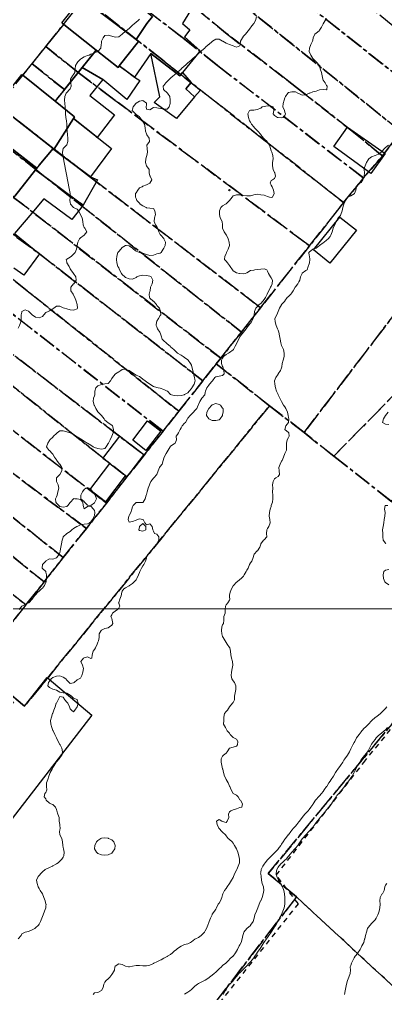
# Model space of a CAD drawing. Header units: centimetres. Extents: x 0 to 642158, y -847 to 649707.
# Drawn here: x 616295.4 to 616348.3, y 621031.9 to 621172.4 of the extents above; entities that cross this region are included whole.
import ezdxf

# ---------------------------------------------------------------- set-up
doc = ezdxf.new("R2010")
doc.units = ezdxf.units.CM
doc.header["$MEASUREMENT"] = 0
doc.linetypes.add('CENTERX2', pattern=[4, 2.5, -0.5, 0.5, -0.5])
doc.linetypes.add('JIS_02_0.7', pattern=[1.35, 0.75, -0.6])
for name, color, linetype, lineweight in [('MEV_grille', 254, 'Continuous', 9), ('WAL_parcellaire agricole', 7, 'JIS_02_0.7', 25), ('WAL_topographie 0.5', 253, 'Continuous', 20)]:
    doc.layers.add(name, color=color, linetype=linetype, lineweight=lineweight)
doc.layers.add('SPW_batiments', color=7, linetype='Continuous')
doc.layers.add('SPW_parcellaire cadastral', color=7, linetype='CENTERX2', lineweight=25, true_color=0xff0542)

# ---------------------------------------------------------------- blocks, each defined once
blk = doc.blocks.new('*U114')
at = {"layer": 'MEV_grille', "transparency": 33554687}
blk.add_lwpolyline([(-1338.46, 0), (1338.46, 0)], dxfattribs=at)
blk = doc.blocks.new('*U115')
at = {"layer": 'MEV_grille', "color": 0, "linetype": 'ByBlock', "lineweight": -2, "transparency": 16777216}
blk.add_blockref('*U114', (0, -1300), dxfattribs=at)

msp = doc.modelspace()

# ---------------------------------------------------------------- linework, layer by layer
at = {"layer": 'SPW_batiments'}
for points in [[(616314.65, 621172.79), (616313.79, 621171.81), (616312.28, 621169.48), (616309.24, 621171.81), (616304.39, 621175.51), (616307.11, 621179.01), (616314.65, 621172.79)], [(616312.28, 621169.48), (616312.59, 621169.21), (616309.84, 621165.69), (616309.66, 621165.46), (616306.51, 621167.96), (616301.84, 621171.66), (616301.66, 621171.81), (616301.56, 621171.89), (616304.39, 621175.51), (616309.24, 621171.81), (616312.28, 621169.48)], [(616320.49, 621174.31), (616318.94, 621171.77), (616320.04, 621170.89), (616319.24, 621169.86), (616321.5, 621167.84), (616318.98, 621164.71), (616318.59, 621164.23), (616314.39, 621167.48), (616312.05, 621164.04), (616309.84, 621165.69), (616312.59, 621169.21), (616312.28, 621169.48), (616313.79, 621171.81), (616314.65, 621172.79)], [(616306.51, 621167.96), (616300.57, 621160.58), (616295.92, 621164.33), (616301.84, 621171.66), (616306.51, 621167.96)], [(616310.81, 621164.97), (616312.05, 621164.04), (616312.79, 621163.59), (616310.93, 621160.84), (616307.48, 621163.7), (616304.5, 621165.46), (616306.51, 621167.96), (616309.66, 621165.46), (616309.82, 621165.66), (616309.84, 621165.69), (616310.81, 621164.97)], [(616315.71, 621161.22), (616314.39, 621167.48), (616318.59, 621164.23), (616318.98, 621164.71), (616320.23, 621163.26), (616319.45, 621162.38), (616320.71, 621161.23), (616318.09, 621158.08), (616314.89, 621160.39), (616315.71, 621161.22)], [(616302.93, 621163.52), (616304.1, 621164.97), (616304.5, 621165.46), (616307.48, 621163.7), (616305.57, 621161.42), (616309.13, 621158.6), (616306.66, 621155.37), (616306.49, 621155.52), (616306.49, 621155.52), (616306.48, 621155.51), (616303.21, 621158.09), (616303.31, 621158.24), (616303.36, 621158.33), (616303.14, 621158.51), (616300.57, 621160.58), (616300.66, 621160.7), (616300.95, 621161.06), (616301.52, 621161.76), (616302.93, 621163.52)], [(616295.92, 621164.33), (616300.57, 621160.58), (616303.36, 621158.33), (616303.21, 621158.09), (616300.4, 621153.63), (616300.31, 621153.76), (616292.4, 621159.93), (616292.27, 621160.03), (616292.42, 621160.22), (616295.76, 621164.46), (616295.92, 621164.33)], [(616321.5, 621162.11), (616320.71, 621161.23), (616319.45, 621162.38), (616320.23, 621163.26), (616321.5, 621162.11)], [(616292.4, 621159.93), (616300.31, 621153.76), (616298.05, 621151.07), (616297.93, 621150.93), (616290, 621157.09), (616290.05, 621157.24), (616290.13, 621157.46), (616292.27, 621160.03), (616292.4, 621159.93)], [(616308.71, 621153.75), (616305.69, 621149.66), (616300.4, 621153.63), (616303.21, 621158.09), (616308.71, 621153.75)], [(616297.93, 621150.93), (616297.75, 621150.7), (616294.74, 621146.91), (616294.6, 621146.74), (616286.79, 621153), (616289.87, 621156.93), (616290, 621157.09), (616297.93, 621150.93)], [(616346.12, 621150.17), (616340.82, 621154.06), (616342.75, 621156.85), (616348.2, 621153.02), (616346.12, 621150.17)], [(616298.3, 621151.34), (616298.29, 621151.35), (616298.29, 621151.35), (616300.31, 621153.76), (616300.4, 621153.63), (616305.69, 621149.66), (616306.67, 621149.23), (616304.6, 621145.58), (616304.22, 621145.88), (616304.22, 621145.87), (616304.21, 621145.87), (616297.75, 621150.7), (616297.93, 621150.93), (616298.05, 621151.07), (616298.3, 621151.34)], [(616294.74, 621146.91), (616297.75, 621150.7), (616304.6, 621145.58)], [(616304.6, 621145.58), (616303, 621143.51), (616298.96, 621146.51), (616297.2, 621144.46), (616294.7, 621141.51), (616298.3, 621138.58), (616296.07, 621135.48), (616294.6, 621136.51)], [(616344.05, 621141.98), (616340.21, 621137.23), (616337.85, 621139.13), (616341.66, 621143.88), (616344.05, 621141.98)], [(616315.82, 621113.01), (616313.68, 621110.21), (616311.77, 621111.68), (616313.92, 621114.48), (616315.82, 621113.01)], [(616313.37, 621109.61), (616310.9, 621106.36), (616310.67, 621106.53), (616307.87, 621102.81), (616305.6, 621104.53), (616308.47, 621108.31), (616307.47, 621109.06), (616309.9, 621112.26), (616313.37, 621109.61)], [(616296.16, 621073.33), (616299.41, 621077.46), (616305.87, 621072.03), (616293.57, 621056.08), (616279.91, 621067.11), (616282.67, 621070.63), (616288.33, 621077.84), (616289.32, 621079.11), (616296.16, 621073.33)]]:
    msp.add_lwpolyline(points, dxfattribs=at)
at = {"layer": 'SPW_parcellaire cadastral'}
for points in [[(616316.81, 621190.47), (616319.96, 621194.41), (616334.97, 621183.08), (616357.39, 621165.01), (616354.2, 621160.92), (616326.99, 621182.41), (616316.81, 621190.47)], [(616353.29, 621159.69), (616350.52, 621156.19), (616323.8, 621177.61), (616313.39, 621186.19), (616316.81, 621190.47), (616326.99, 621182.41), (616354.2, 621160.92), (616353.29, 621159.69)], [(616350.52, 621156.19), (616348.71, 621153.88), (616347.82, 621152.69), (616347.27, 621153.14), (616343.2, 621156.48), (616335.86, 621162.21), (616334.3, 621163.44), (616325.18, 621170.45), (616320.91, 621173.94), (616310.32, 621182.44), (616313.39, 621186.19), (616323.8, 621177.61), (616350.52, 621156.19)], [(616345.07, 621149.52), (616324, 621165.74), (616319.02, 621169.71), (616307.4, 621178.68), (616310.32, 621182.44), (616320.91, 621173.94), (616325.18, 621170.45), (616334.3, 621163.44), (616335.86, 621162.21), (616343.2, 621156.48), (616347.27, 621153.14), (616347.82, 621152.69), (616345.07, 621149.52)], [(616345.07, 621149.52), (616342.21, 621145.96), (616319.56, 621163.78), (616316.06, 621166.53), (616304.77, 621175.41), (616307.4, 621178.68), (616319.02, 621169.71), (616324, 621165.74), (616345.07, 621149.52)], [(616342.21, 621145.96), (616337.29, 621139.73), (616308.82, 621161.02), (616303.89, 621164.73), (616299.22, 621168.46), (616304.77, 621175.41), (616316.06, 621166.53), (616319.56, 621163.78), (616342.21, 621145.96)], [(616297.24, 621165.99), (616299.22, 621168.46), (616303.89, 621164.73), (616301.91, 621162.25), (616297.24, 621165.99)], [(616297.24, 621165.99), (616301.91, 621162.25), (616303.89, 621164.73), (616308.82, 621161.02), (616337.29, 621139.73), (616330.23, 621130.8), (616305.1, 621150.06), (616300.43, 621153.68), (616292.43, 621159.94), (616297.24, 621165.99)], [(616347.82, 621152.69), (616348.71, 621153.88), (616350.52, 621156.19), (616353.29, 621159.69), (616355.94, 621157.61), (616360.27, 621163.11), (616362.36, 621165.76), (616372.48, 621159.87), (616336.5, 621112.78), (616331.52, 621116.66), (616323.83, 621122.7), (616324.47, 621123.51), (616327.46, 621127.29), (616330.23, 621130.8), (616337.29, 621139.73), (616342.21, 621145.96), (616345.07, 621149.52), (616347.82, 621152.69)], [(616290.05, 621156.95), (616292.43, 621159.94), (616300.43, 621153.68), (616305.1, 621150.06), (616330.23, 621130.8), (616327.46, 621127.29), (616297.77, 621150.73), (616290.05, 621156.95)], [(616372.48, 621159.87), (616383.32, 621152.77), (616379.22, 621148.55), (616369.96, 621139.04), (616340.8, 621109.4), (616336.5, 621112.78), (616372.48, 621159.87)], [(616286.87, 621152.94), (616290.05, 621156.95), (616297.77, 621150.73), (616327.46, 621127.29), (616324.47, 621123.51), (616294.59, 621146.72), (616286.87, 621152.94)], [(616286.87, 621152.94), (616294.59, 621146.72), (616324.47, 621123.51), (616323.83, 621122.7), (616321.9, 621120.25), (616298.3, 621138.57), (616291.81, 621143.38), (616284.27, 621149.67), (616286.87, 621152.94)], [(616340.8, 621109.4), (616369.96, 621139.04), (616379.22, 621148.55), (616383.32, 621152.77), (616392.27, 621147.32), (616373.87, 621128.23), (616367.16, 621121.27), (616349.06, 621102.9), (616340.8, 621109.4)], [(616281.1, 621145.69), (616284.27, 621149.67), (616291.81, 621143.38), (616298.3, 621138.57), (616321.9, 621120.25), (616318.43, 621115.86), (616296.54, 621133.24), (616295.09, 621134.38), (616288.58, 621139.55), (616281.1, 621145.69)], [(616281.1, 621145.69), (616288.58, 621139.55), (616295.09, 621134.38), (616296.54, 621133.24), (616318.43, 621115.86), (616316.15, 621112.98), (616292.11, 621131.69), (616285.53, 621136.88), (616278.65, 621142.62), (616281.1, 621145.69)], [(616278.65, 621142.62), (616285.53, 621136.88), (616292.11, 621131.69), (616316.15, 621112.98), (616313.43, 621109.53), (616291.86, 621126.06), (616289.69, 621127.8), (616289.22, 621128.17), (616282.72, 621133.37), (616275.7, 621138.9), (616278.65, 621142.62)], [(616313.43, 621109.53), (616310.94, 621106.39), (616289.68, 621123.26), (616287.57, 621124.9), (616285.25, 621126.68), (616273.35, 621135.95), (616275.7, 621138.9), (616282.72, 621133.37), (616289.22, 621128.17), (616289.69, 621127.8), (616291.86, 621126.06), (616313.43, 621109.53)], [(616270.14, 621131.91), (616273.35, 621135.95), (616285.25, 621126.68), (616287.57, 621124.9), (616289.68, 621123.26), (616310.94, 621106.39), (616307.98, 621102.63), (616283.02, 621121.99), (616277.92, 621125.83), (616270.14, 621131.91)], [(616305.08, 621098.97), (616279.75, 621117.92), (616274.74, 621121.85), (616266.95, 621127.9), (616270.14, 621131.91), (616277.92, 621125.83), (616283.02, 621121.99), (616307.98, 621102.63), (616305.08, 621098.97)], [(616301.75, 621094.75), (616275.44, 621115.7), (616271.97, 621118.39), (616264.15, 621124.38), (616266.95, 621127.9), (616274.74, 621121.85), (616279.75, 621117.92), (616305.08, 621098.97), (616301.75, 621094.75)], [(616261.55, 621121.11), (616264.15, 621124.38), (616271.97, 621118.39), (616275.44, 621115.7), (616301.75, 621094.75), (616298.98, 621091.25), (616272.84, 621112.39), (616269.31, 621115.06), (616261.55, 621121.11)], [(616305.08, 621098.97), (616307.98, 621102.63), (616310.94, 621106.39), (616313.43, 621109.53), (616316.15, 621112.98), (616318.43, 621115.86), (616321.9, 621120.25), (616323.83, 621122.7), (616331.52, 621116.66), (616296.16, 621073.32), (616294.94, 621074.36), (616289.36, 621079.07), (616290.99, 621081.13), (616293.79, 621084.68), (616296.37, 621087.94), (616298.98, 621091.25), (616301.75, 621094.75), (616305.08, 621098.97)], [(616261.55, 621121.11), (616269.31, 621115.06), (616272.84, 621112.39), (616298.98, 621091.25), (616296.37, 621087.94), (616289.94, 621092.92), (616266.27, 621111.2), (616258.51, 621117.29), (616261.55, 621121.11)], [(616258.51, 621117.29), (616266.27, 621111.2), (616289.94, 621092.92), (616296.37, 621087.94), (616293.79, 621084.68), (616269.28, 621103.72), (616263.77, 621108.02), (616255.98, 621114.1), (616258.51, 621117.29)], [(616234.5, 621097.13), (616236.97, 621100.52), (616242.02, 621096.55), (616243.23, 621095.63), (616257.62, 621084.7), (616279.91, 621067.11), (616285.63, 621062.58), (616294.94, 621074.36), (616296.16, 621073.32), (616331.52, 621116.66), (616336.5, 621112.78), (616340.8, 621109.4), (616349.06, 621102.9), (616357, 621096.65), (616365.29, 621090.15), (616331.31, 621049.18), (616335.41, 621045.81), (616267.58, 620957.64), (616263.61, 620952.54), (616261.91, 620966.12), (616250.94, 621018.21), (616235.85, 621085.62), (616234.07, 621096.53), (616234.5, 621097.13)], [(616335.41, 621045.81), (616331.31, 621049.18), (616365.29, 621090.15), (616374.85, 621101.62), (616376.61, 621100.22), (616390.68, 621082.87), (616397.47, 621074.92), (616402.94, 621068.08), (616359.42, 621024.12), (616353.24, 621029.34), (616335.41, 621045.81)], [(616261.41, 620918.6), (616263.61, 620952.54), (616267.58, 620957.64), (616335.41, 621045.81), (616353.24, 621029.34), (616328.32, 620999.22), (616265.69, 620921.54), (616262.74, 620917.58), (616261.41, 620918.6)]]:
    msp.add_lwpolyline(points, dxfattribs=at)
at = {"layer": 'WAL_parcellaire agricole'}
msp.add_lwpolyline([(616324.03, 621000.48), (616269.31, 620938.4), (616268.87, 620960.81), (616335.69, 621044.81), (616332.48, 621048.94), (616345.11, 621065.19), (616375.35, 621102.32), (616518.54, 620926.17), (616439.71, 620860.66), (616324.03, 621000.48)], dxfattribs=at)
at = {"layer": 'WAL_topographie 0.5'}
for points in [[(616339.75, 621172.52), (616339.56, 621172.25), (616339.25, 621171.75), (616339.25, 621171.75), (616339.01, 621171.25), (616338.75, 621170.84), (616338.67, 621170.75), (616338.25, 621170.41), (616338.08, 621170.25), (616337.84, 621169.75), (616337.75, 621169.41), (616337.7, 621169.25), (616337.5, 621168.75), (616337.27, 621168.25), (616337.26, 621167.75), (616337.48, 621167.25), (616337.75, 621166.75), (616337.75, 621166.75), (616338.25, 621166.25), (616338.25, 621166.25), (616338.73, 621165.75), (616338.75, 621165.7), (616338.85, 621165.25), (616339.04, 621164.75), (616339.12, 621164.25), (616339.19, 621163.75), (616339.25, 621163.64), (616339.54, 621163.25), (616339.75, 621162.83), (616339.85, 621162.75), (616339.79, 621162.25), (616339.75, 621162.22), (616339.25, 621162.25), (616338.75, 621162.22), (616338.25, 621162.05), (616337.75, 621161.94), (616337.32, 621161.75), (616337.25, 621161.73), (616336.75, 621161.49), (616336.25, 621161.46), (616335.75, 621161.69), (616335.61, 621161.75), (616335.25, 621161.93), (616334.75, 621161.96), (616334.25, 621161.84), (616334.16, 621161.75), (616333.83, 621161.25), (616333.75, 621161.05), (616333.61, 621160.75), (616333.47, 621160.25), (616333.43, 621159.75), (616333.66, 621159.25), (616333.75, 621159.02), (616333.83, 621158.75), (616333.75, 621158.53), (616333.5, 621158.25), (616333.25, 621158.2), (616332.75, 621158.23), (616332.67, 621158.25), (616332.25, 621158.51), (616332.03, 621158.75), (616332.13, 621159.25), (616332.03, 621159.75), (616331.75, 621159.85), (616331.25, 621159.9), (616330.75, 621159.84), (616330.48, 621159.75), (616330.25, 621159.57), (616329.75, 621159.38), (616329.25, 621159.28), (616328.75, 621159.31), (616328.61, 621159.25), (616328.41, 621158.75), (616328.5, 621158.25), (616328.62, 621157.75), (616328.75, 621157.56), (616328.94, 621157.25), (616329.25, 621156.9), (616329.37, 621156.75), (616329.75, 621156.36), (616329.85, 621156.25), (616330.25, 621155.77), (616330.27, 621155.75), (616330.66, 621155.25), (616330.75, 621155.16), (616331.16, 621154.75), (616331.25, 621154.64), (616331.5, 621154.25), (616331.67, 621153.75), (616331.75, 621153.44), (616331.85, 621153.25), (616332.01, 621152.75), (616332.03, 621152.25), (616331.97, 621151.75), (616331.94, 621151.25), (616332.04, 621150.75), (616332.25, 621150.28), (616332.27, 621150.25), (616332.37, 621149.75), (616332.25, 621149.42), (616331.95, 621149.25), (616331.75, 621149.15), (616331.59, 621148.75), (616331.75, 621148.48), (616331.9, 621148.25), (616332.1, 621147.75), (616332.21, 621147.25), (616331.94, 621146.75), (616331.75, 621146.69), (616331.52, 621146.75), (616331.25, 621146.84), (616330.75, 621147.01), (616330.25, 621147.09), (616329.75, 621147.16), (616329.25, 621147.08), (616328.75, 621146.94), (616328.25, 621146.93), (616327.75, 621146.99), (616327.25, 621147.06), (616326.75, 621147.09), (616326.25, 621146.95), (616326.12, 621146.75), (616325.75, 621146.25), (616325.75, 621146.25), (616325.25, 621145.79), (616325.17, 621145.75), (616324.75, 621145.5), (616324.48, 621145.25), (616324.29, 621144.75), (616324.29, 621144.25), (616324.4, 621143.75), (616324.68, 621143.25), (616324.74, 621142.75), (616324.75, 621142.25), (616324.75, 621142.25), (616324.97, 621141.75), (616325.25, 621141.32), (616325.3, 621141.25), (616325.56, 621140.75), (616325.71, 621140.25), (616325.75, 621139.75), (616325.75, 621139.75), (616325.75, 621139.75), (616325.55, 621139.25), (616325.33, 621138.75), (616325.25, 621138.57), (616325.09, 621138.25), (616325.03, 621137.75), (616325.25, 621137.53), (616325.47, 621137.25), (616325.75, 621136.88), (616325.85, 621136.75), (616326.18, 621136.25), (616326.25, 621136.14), (616326.75, 621135.81), (616327.19, 621135.75), (616327.25, 621135.74), (616327.75, 621135.69), (616328.02, 621135.75), (616328.25, 621135.82), (616328.75, 621136.18), (616329.25, 621136.22), (616329.38, 621136.25), (616329.75, 621136.29), (616330.25, 621136.37), (616330.75, 621136.39), (616331.13, 621136.25), (616331.25, 621136.09), (616331.39, 621135.75), (616331.65, 621135.25), (616331.75, 621135.1), (616331.93, 621134.75), (616331.91, 621134.25), (616331.75, 621133.91), (616331.67, 621133.75), (616331.41, 621133.25), (616331.25, 621132.88), (616331.19, 621132.75), (616330.94, 621132.25), (616330.75, 621131.97), (616330.55, 621131.75), (616330.25, 621131.43), (616330.04, 621131.25), (616329.75, 621130.95), (616329.55, 621130.75), (616329.34, 621130.25), (616329.28, 621129.75), (616329.25, 621129.55), (616329.18, 621129.25), (616328.9, 621128.75), (616328.75, 621128.57), (616328.48, 621128.25), (616328.25, 621127.9), (616328.13, 621127.75), (616327.75, 621127.25), (616327.75, 621127.25), (616327.35, 621126.75), (616327.25, 621126.59), (616327.11, 621126.25), (616326.82, 621125.75), (616326.75, 621125.61), (616326.57, 621125.25), (616326.31, 621124.75), (616326.25, 621124.7), (616325.75, 621124.34), (616325.59, 621124.25), (616325.25, 621124.05), (616324.9, 621123.75), (616324.75, 621123.5), (616324.59, 621123.25), (616324.6, 621122.75), (616324.75, 621122.31), (616324.77, 621122.25), (616324.93, 621121.75), (616324.98, 621121.25), (616324.75, 621121.02), (616324.25, 621120.94), (616323.75, 621120.82), (616323.65, 621120.75), (616323.31, 621120.25), (616323.25, 621120.22), (616322.86, 621119.75), (616322.75, 621119.65), (616322.46, 621119.25), (616322.27, 621118.75), (616322.25, 621118.57), (616322.17, 621118.25), (616321.76, 621117.75), (616321.75, 621117.74), (616321.48, 621117.25), (616321.25, 621116.83), (616321.22, 621116.75), (616321.01, 621116.25), (616320.75, 621115.96), (616320.55, 621115.75), (616320.25, 621115.45), (616320.06, 621115.25), (616319.75, 621114.85), (616319.68, 621114.75), (616319.37, 621114.25), (616319.25, 621114.14), (616318.92, 621113.75), (616318.75, 621113.47), (616318.63, 621113.25), (616318.39, 621112.75), (616318.25, 621112.5), (616318.06, 621112.25), (616318.08, 621111.75), (616317.89, 621111.25), (616317.75, 621111.17), (616317.25, 621110.84), (616317.17, 621110.75), (616316.87, 621110.25), (616316.75, 621110.01), (616316.61, 621109.75), (616316.3, 621109.25), (616316.25, 621109.11), (616316.16, 621108.75), (616316.01, 621108.25), (616315.75, 621107.89), (616315.64, 621107.75), (616315.43, 621107.25), (616315.25, 621106.75), (616315.25, 621106.75), (616314.81, 621106.25), (616314.75, 621106.19), (616314.4, 621105.75), (616314.25, 621105.38), (616314.21, 621105.25), (616314.02, 621104.75), (616313.86, 621104.25), (616313.75, 621103.88), (616313.72, 621103.75), (616313.56, 621103.25), (616313.28, 621102.75), (616313.25, 621102.72), (616312.75, 621102.68), (616312.25, 621102.68), (616311.84, 621102.25), (616311.75, 621102.08), (616311.65, 621101.75), (616311.48, 621101.25), (616311.25, 621100.83), (616311.22, 621100.75), (616311.12, 621100.25), (616311.25, 621099.88), (616311.75, 621099.94), (616312.25, 621100.17), (616312.46, 621100.25), (616312.75, 621100.37), (616313.25, 621100.27), (616313.29, 621100.25), (616313.5, 621099.75), (616313.75, 621099.5), (616314.25, 621099.65), (616314.56, 621099.25), (616314.7, 621098.75), (616314.75, 621098.56), (616314.93, 621098.25), (616315.25, 621098.12), (616315.56, 621097.75), (616315.52, 621097.25), (616315.25, 621096.76), (616315.24, 621096.75), (616314.84, 621096.25), (616314.75, 621096.14), (616314.41, 621095.75), (616314.25, 621095.56), (616314.02, 621095.25), (616313.78, 621094.75), (616313.75, 621094.66), (616313.63, 621094.25), (616313.39, 621093.75), (616313.25, 621093.58), (616313.02, 621093.25), (616312.79, 621092.75), (616312.75, 621092.63), (616312.63, 621092.25), (616312.38, 621091.75), (616312.25, 621091.56), (616312, 621091.25), (616311.75, 621091.02), (616311.33, 621090.75), (616311.25, 621090.68), (616310.75, 621090.38), (616310.5, 621090.25), (616310.25, 621089.93), (616310.18, 621089.75), (616310.09, 621089.25), (616309.9, 621088.75), (616309.75, 621088.3), (616309.73, 621088.25), (616309.75, 621088.18), (616309.91, 621087.75), (616309.75, 621087.45), (616309.57, 621087.25), (616309.25, 621087.03), (616308.88, 621086.75), (616308.75, 621086.5), (616308.6, 621086.25), (616308.75, 621085.95), (616308.81, 621085.75), (616308.92, 621085.25), (616308.75, 621085.03), (616308.4, 621084.75), (616308.25, 621084.64), (616307.75, 621084.51), (616307.25, 621084.29), (616307.21, 621084.25), (616306.92, 621083.75), (616306.91, 621083.25), (616306.83, 621082.75), (616306.75, 621082.57), (616306.65, 621082.25), (616306.41, 621081.75), (616306.25, 621081.51), (616306.06, 621081.25), (616305.92, 621080.75), (616305.86, 621080.25), (616305.75, 621080.2), (616305.65, 621080.25), (616305.25, 621080.42), (616304.75, 621080.3), (616304.66, 621080.25), (616304.31, 621079.75), (616304.53, 621079.25), (616304.68, 621078.75), (616304.56, 621078.25), (616304.44, 621077.75), (616304.25, 621077.35), (616304.05, 621077.25), (616303.75, 621077.11), (616303.31, 621076.75), (616303.25, 621076.71), (616302.75, 621076.58), (616302.62, 621076.75), (616302.25, 621077.08), (616302.12, 621077.25), (616301.75, 621077.49), (616301.25, 621077.69), (616300.75, 621077.66), (616300.25, 621077.45), (616299.99, 621077.25), (616299.75, 621076.95), (616299.63, 621076.75), (616299.52, 621076.25), (616299.75, 621076.03), (616300.25, 621075.8), (616300.42, 621075.75), (616300.75, 621075.62), (616301.25, 621075.35), (616301.75, 621075.26), (616302, 621075.25), (616302.25, 621075.22), (616302.75, 621074.9), (616302.92, 621074.75), (616303.25, 621074.46), (616303.75, 621074.27), (616303.77, 621074.25), (616303.88, 621073.75), (616303.75, 621073.25), (616303.75, 621073.25), (616303.41, 621072.75), (616303.25, 621072.5), (616302.94, 621072.75), (616302.75, 621072.94), (616302.67, 621073.25), (616302.42, 621073.75), (616302.25, 621073.92), (616301.97, 621074.25), (616301.75, 621074.61), (616301.25, 621074.72), (616301.01, 621074.25), (616300.75, 621073.78), (616300.74, 621073.75), (616300.56, 621073.25), (616300.39, 621072.75), (616300.25, 621072.33), (616300.22, 621072.25), (616300.04, 621071.75), (616299.91, 621071.25), (616299.94, 621070.75), (616300.09, 621070.25), (616300.25, 621069.83), (616300.28, 621069.75), (616300.51, 621069.25), (616300.75, 621068.78), (616300.76, 621068.75), (616301.02, 621068.25), (616301.25, 621067.82), (616301.29, 621067.75), (616301.55, 621067.25), (616301.64, 621066.75), (616301.54, 621066.25), (616301.25, 621065.86), (616301.15, 621065.75), (616300.75, 621065.3), (616300.71, 621065.25), (616300.42, 621064.75), (616300.25, 621064.49), (616300.14, 621064.25), (616299.88, 621063.75), (616299.75, 621063.47), (616299.67, 621063.25), (616299.5, 621062.75), (616299.31, 621062.25), (616299.32, 621061.75), (616299.38, 621061.25), (616299.25, 621060.86), (616299.08, 621060.75), (616299, 621060.25), (616299.25, 621059.95), (616299.29, 621059.75), (616299.75, 621059.34), (616299.98, 621059.25), (616300.25, 621059.13), (616300.62, 621058.75), (616300.75, 621058.44), (616300.81, 621058.25), (616300.99, 621057.75), (616301.14, 621057.25), (616301.17, 621056.75), (616301.24, 621056.25), (616301.25, 621056.12), (616301.3, 621055.75), (616301.25, 621055.45), (616301.22, 621055.25), (616301.25, 621054.75), (616301.25, 621054.75), (616301.56, 621054.25), (616301.64, 621053.75), (616301.71, 621053.25), (616301.75, 621052.92), (616301.78, 621052.75), (616301.86, 621052.25), (616301.85, 621051.75), (616301.75, 621051.55), (616301.55, 621051.25), (616301.25, 621050.98), (616301, 621050.75), (616300.75, 621050.57), (616300.25, 621050.28), (616300.19, 621050.25), (616299.75, 621050.04), (616299.25, 621049.81), (616299.15, 621049.75), (616298.75, 621049.43), (616298.57, 621049.25), (616298.25, 621048.92), (616298.12, 621048.75), (616297.91, 621048.25), (616297.98, 621047.75), (616298.14, 621047.25), (616298.25, 621047.04), (616298.42, 621046.75), (616298.75, 621046.26), (616298.76, 621046.25), (616298.95, 621045.75), (616299.12, 621045.25), (616299.25, 621044.79), (616299.26, 621044.75), (616299.25, 621044.5), (616299.24, 621044.25), (616299.05, 621043.75), (616298.83, 621043.25), (616298.75, 621042.98), (616298.66, 621042.75), (616298.45, 621042.25), (616298.25, 621041.89), (616298.16, 621041.75), (616297.75, 621041.34), (616297.63, 621041.25), (616297.25, 621041.06), (616296.75, 621040.83), (616296.25, 621040.75), (616296.25, 621040.75), (616295.75, 621040.5), (616295.67, 621040.25), (616295.25, 621039.75)], [(616312.75, 621172.42), (616312.56, 621172.25), (616312.25, 621171.97), (616312, 621171.75), (616311.75, 621171.53), (616311.44, 621171.25), (616311.25, 621171.08), (616310.83, 621170.75), (616310.75, 621170.68), (616310.25, 621170.25), (616310.25, 621170.25), (616309.75, 621169.87), (616309.25, 621169.8), (616308.75, 621169.97), (616308.25, 621170.12), (616307.75, 621170.05), (616307.49, 621169.75), (616307.28, 621169.25), (616307.25, 621168.95), (616307.24, 621168.75), (616307.18, 621168.25), (616306.75, 621167.75), (616306.75, 621167.75), (616306.25, 621167.56), (616305.75, 621167.35), (616305.49, 621167.25), (616305.25, 621167.16), (616304.75, 621166.99), (616304.36, 621166.75), (616304.25, 621166.66), (616303.87, 621166.25), (616303.75, 621166.11), (616303.53, 621165.75), (616303.47, 621165.25), (616303.41, 621164.75), (616303.25, 621164.46), (616303.09, 621164.25), (616302.81, 621163.75), (616302.82, 621163.25), (616302.87, 621162.75), (616302.75, 621162.39), (616302.67, 621162.25), (616302.25, 621161.82), (616302.19, 621161.75), (616301.97, 621161.25), (616301.92, 621160.75), (616301.96, 621160.25), (616302.04, 621159.75), (616302.08, 621159.25), (616302.08, 621158.75), (616302.12, 621158.25), (616302.21, 621157.75), (616302.25, 621157.25), (616302.25, 621157.25), (616302.25, 621156.75), (616302.29, 621156.25), (616302.38, 621155.75), (616302.42, 621155.25), (616302.4, 621154.75), (616302.25, 621154.28), (616302.23, 621154.25), (616301.75, 621153.75), (616301.75, 621153.75), (616301.64, 621153.25), (616301.7, 621152.75), (616301.75, 621152.5), (616301.8, 621152.25), (616301.9, 621151.75), (616302, 621151.25), (616302.08, 621150.75), (616302.16, 621150.25), (616302.25, 621149.75), (616302.25, 621149.75), (616302.35, 621149.25), (616302.45, 621148.75), (616302.55, 621148.25), (616302.65, 621147.75), (616302.73, 621147.25), (616302.73, 621146.75), (616302.72, 621146.25), (616302.75, 621146.02), (616302.8, 621145.75), (616303.25, 621145.25), (616303.25, 621145.25), (616303.75, 621144.99), (616303.95, 621144.75), (616304.23, 621144.25), (616304.25, 621144.22), (616304.46, 621143.75), (616304.57, 621143.25), (616304.61, 621142.75), (616304.75, 621142.38), (616304.84, 621142.25), (616305.15, 621141.75), (616304.75, 621141.25), (616304.75, 621141.25), (616304.25, 621140.9), (616304.11, 621140.75), (616303.83, 621140.25), (616303.76, 621139.75), (616303.75, 621139.68), (616303.67, 621139.25), (616303.45, 621138.75), (616303.25, 621138.51), (616302.96, 621138.25), (616302.75, 621138.07), (616302.25, 621137.8), (616302.19, 621137.75), (616302.25, 621137.39), (616302.27, 621137.25), (616302.6, 621136.75), (616302.75, 621136.43), (616302.83, 621136.25), (616303.22, 621135.75), (616303.25, 621135.71), (616303.56, 621135.25), (616303.59, 621134.75), (616303.28, 621134.25), (616303.25, 621134.22), (616302.83, 621133.75), (616302.85, 621133.25), (616303.18, 621132.75), (616303.25, 621132.62), (616303.42, 621132.25), (616303.59, 621131.75), (616303.75, 621131.25), (616303.75, 621131.25), (616303.8, 621130.75), (616303.75, 621130.65), (616303.25, 621130.46), (616302.75, 621130.5), (616302.25, 621130.65), (616301.93, 621130.75), (616301.75, 621130.8), (616301.25, 621131), (616300.75, 621131.02), (616300.38, 621130.75), (616300.25, 621130.64), (616299.75, 621130.35), (616299.56, 621130.25), (616299.25, 621130.1), (616298.93, 621129.75), (616298.75, 621129.54), (616298.25, 621129.36), (616297.75, 621129.44), (616297.27, 621129.75), (616297.25, 621129.76), (616296.79, 621130.25), (616296.75, 621130.29), (616296.25, 621130.48), (616295.79, 621130.25), (616295.75, 621130.18), (616295.68, 621129.75), (616295.67, 621129.25), (616295.65, 621128.75), (616295.44, 621128.25), (616295.25, 621127.85)], [(616329.62, 621172.75), (616329.49, 621172.25), (616329.25, 621171.79), (616329.22, 621171.75), (616328.8, 621171.25), (616328.75, 621171.19), (616328.45, 621170.75), (616328.25, 621170.48), (616328.07, 621170.25), (616327.75, 621169.95), (616327.61, 621169.75), (616327.34, 621169.25), (616327.28, 621168.75), (616327.25, 621168.56), (616326.75, 621168.4), (616326.25, 621168.55), (616325.75, 621168.75), (616325.75, 621168.75), (616325.25, 621168.98), (616324.77, 621169.25), (616324.75, 621169.26), (616324.25, 621169.52), (616323.75, 621169.53), (616323.31, 621169.25), (616323.25, 621169.21), (616322.75, 621168.77), (616322.72, 621168.75), (616322.25, 621168.32), (616322.17, 621168.25), (616321.75, 621167.88), (616321.6, 621167.75), (616321.25, 621167.45), (616321.03, 621167.25), (616320.75, 621167), (616320.47, 621166.75), (616320.25, 621166.55), (616319.9, 621166.25), (616319.75, 621166.12), (616319.33, 621165.75), (616319.25, 621165.68), (616318.78, 621165.25), (616318.75, 621165.23), (616318.25, 621164.79), (616318.2, 621164.75), (616317.75, 621164.36), (616317.62, 621164.25), (616317.25, 621163.91), (616317.07, 621163.75), (616316.75, 621163.44), (616316.54, 621163.25), (616316.25, 621162.87), (616316.15, 621162.75), (616316.23, 621162.25), (616316.25, 621162.24), (616316.75, 621161.79), (616316.8, 621161.75), (616317.11, 621161.25), (616317.19, 621160.75), (616317.19, 621160.25), (616317.05, 621159.75), (616316.75, 621159.46), (616316.25, 621159.46), (616315.75, 621159.54), (616315.25, 621159.64), (616314.75, 621159.67), (616314.25, 621159.32), (616313.75, 621159.46), (616313.7, 621159.75), (616313.75, 621160.08), (616313.78, 621160.25), (616313.75, 621160.29), (616313.25, 621160.67), (616312.75, 621160.59), (616312.25, 621160.28), (616312.23, 621160.25), (616311.84, 621159.75), (616311.75, 621159.43), (616311.71, 621159.25), (616311.75, 621159.19), (616312.16, 621158.75), (616312.25, 621158.68), (616312.75, 621158.33), (616312.81, 621158.25), (616313.19, 621157.75), (616313.25, 621157.65), (616313.46, 621157.25), (616313.58, 621156.75), (616313.64, 621156.25), (616313.75, 621155.9), (616313.79, 621155.75), (616314.15, 621155.25), (616314.22, 621154.75), (616313.81, 621154.25), (616313.85, 621153.75), (616313.9, 621153.25), (616313.8, 621152.75), (616313.75, 621152.59), (616313.65, 621152.25), (616313.62, 621151.75), (616313.75, 621151.25), (616313.75, 621151.25), (616314.13, 621150.75), (616314.16, 621150.25), (616314.25, 621149.81), (616314.27, 621149.75), (616314.51, 621149.25), (616314.25, 621148.75), (616314.25, 621148.75), (616313.75, 621148.53), (616313.25, 621148.33), (616313.12, 621148.25), (616312.75, 621148.07), (616312.53, 621147.75), (616312.25, 621147.39), (616312.18, 621147.25), (616312.16, 621146.75), (616312.25, 621146.53), (616312.39, 621146.25), (616312.75, 621145.86), (616312.86, 621145.75), (616313.25, 621145.48), (616313.71, 621145.25), (616313.75, 621145.21), (616314.25, 621145.15), (616314.75, 621145.09), (616314.99, 621144.75), (616315.04, 621144.25), (616314.94, 621143.75), (616314.85, 621143.25), (616315.07, 621142.75), (616315.25, 621142.49), (616315.36, 621142.25), (616315.55, 621141.75), (616315.75, 621141.35), (616315.83, 621141.25), (616316.25, 621140.78), (616316.27, 621140.75), (616316.52, 621140.25), (616316.45, 621139.75), (616316.25, 621139.38), (616316.17, 621139.25), (616315.9, 621138.75), (616315.75, 621138.67), (616315.25, 621138.55), (616314.75, 621138.4), (616314.25, 621138.32), (616313.75, 621138.49), (616313.25, 621138.65), (616312.8, 621138.75), (616312.75, 621138.76), (616312.25, 621138.97), (616311.88, 621139.25), (616311.75, 621139.4), (616311.25, 621139.73), (616310.83, 621139.75), (616310.75, 621139.75), (616310.74, 621139.75), (616310.25, 621139.47), (616310.05, 621139.25), (616309.75, 621138.89), (616309.64, 621138.75), (616309.48, 621138.25), (616309.44, 621137.75), (616309.48, 621137.25), (616309.65, 621136.75), (616309.75, 621136.56), (616309.89, 621136.25), (616310.14, 621135.75), (616310.25, 621135.6), (616310.62, 621135.25), (616310.75, 621135.16), (616311.25, 621134.96), (616311.75, 621134.92), (616312.25, 621135.16), (616312.39, 621135.25), (616312.75, 621135.4), (616313.25, 621135.47), (616313.75, 621135.46), (616314.25, 621135.34), (616314.45, 621135.25), (616314.69, 621134.75), (616314.6, 621134.25), (616314.34, 621133.75), (616314.29, 621133.25), (616314.25, 621133.14), (616314.16, 621132.75), (616314.21, 621132.25), (616314.25, 621132.2), (616314.74, 621131.75), (616314.75, 621131.74), (616315.19, 621131.25), (616315.25, 621131.14), (616315.64, 621130.75), (616315.75, 621130.39), (616315.78, 621130.25), (616315.83, 621129.75), (616315.75, 621129.69), (616315.49, 621129.25), (616315.25, 621128.87), (616315.19, 621128.75), (616315.14, 621128.25), (616315.25, 621128.02), (616315.34, 621127.75), (616315.71, 621127.25), (616315.75, 621127.17), (616315.89, 621126.75), (616316.03, 621126.25), (616316.25, 621126.04), (616316.6, 621125.75), (616316.75, 621125.61), (616317.17, 621125.25), (616317.25, 621125.16), (616317.73, 621124.75), (616317.75, 621124.72), (616318.22, 621124.25), (616318.25, 621124.23), (616318.75, 621123.96), (616319.06, 621123.75), (616319.25, 621123.61), (616319.75, 621123.26), (616319.76, 621123.25), (616320.1, 621122.75), (616320.25, 621122.51), (616320.32, 621122.25), (616320.44, 621121.75), (616320.57, 621121.25), (616320.69, 621120.75), (616320.75, 621120.46), (616320.79, 621120.25), (616320.75, 621120.1), (616320.66, 621119.75), (616320.32, 621119.25), (616320.25, 621119.15), (616319.94, 621118.75), (616319.75, 621118.54), (616319.25, 621118.26), (616319.22, 621118.25), (616318.75, 621118.13), (616318.25, 621118.09), (616317.75, 621118.15), (616317.35, 621118.25), (616317.25, 621118.3), (616316.78, 621118.75), (616316.75, 621118.77), (616316.25, 621119.02), (616315.75, 621119.18), (616315.46, 621119.25), (616315.25, 621119.3), (616314.75, 621119.45), (616314.25, 621119.75), (616314.24, 621119.75), (616313.75, 621120.1), (616313.56, 621120.25), (616313.25, 621120.49), (616312.95, 621120.75), (616312.75, 621120.86), (616312.25, 621121.09), (616311.98, 621121.25), (616311.75, 621121.39), (616311.27, 621121.75), (616311.25, 621121.76), (616310.75, 621121.94), (616310.25, 621121.9), (616310.08, 621121.75), (616309.75, 621121.53), (616309.31, 621121.25), (616309.25, 621121.21), (616308.85, 621120.75), (616308.75, 621120.58), (616308.55, 621120.25), (616308.25, 621119.87), (616307.75, 621119.82), (616307.42, 621119.75), (616307.25, 621119.72), (616306.75, 621119.53), (616306.47, 621119.25), (616306.29, 621118.75), (616306.3, 621118.25), (616306.25, 621118.08), (616306.13, 621117.75), (616306.05, 621117.25), (616306.22, 621116.75), (616306.25, 621116.69), (616306.47, 621116.25), (616306.75, 621115.78), (616306.77, 621115.75), (616307.25, 621115.26), (616307.25, 621115.25), (616307.63, 621114.75), (616307.75, 621114.59), (616308.17, 621114.25), (616308.25, 621114.19), (616308.75, 621113.84), (616308.84, 621113.75), (616309.01, 621113.25), (616308.94, 621112.75), (616308.75, 621112.25), (616308.75, 621112.25), (616308.5, 621111.75), (616308.27, 621111.25), (616308.25, 621111.22), (616307.96, 621110.75), (616307.75, 621110.49), (616307.25, 621110.38), (616306.75, 621110.47), (616306.25, 621110.66), (616306.09, 621110.75), (616305.75, 621110.98), (616305.25, 621111.24), (616305.22, 621111.25), (616304.75, 621111.56), (616304.49, 621111.75), (616304.25, 621111.9), (616303.75, 621112.18), (616303.63, 621112.25), (616303.25, 621112.49), (616302.76, 621112.75), (616302.75, 621112.75), (616302.25, 621112.91), (616301.75, 621113.03), (616301.25, 621113.03), (616300.86, 621112.75), (616300.75, 621112.64), (616300.36, 621112.25), (616300.25, 621112.14), (616299.83, 621111.75), (616299.75, 621111.64), (616299.53, 621111.25), (616299.33, 621110.75), (616299.69, 621110.25), (616299.75, 621110.22), (616300.17, 621109.75), (616300.25, 621109.66), (616300.5, 621109.25), (616300.75, 621108.87), (616300.84, 621108.75), (616301.23, 621108.25), (616301.25, 621108.22), (616301.53, 621107.75), (616301.53, 621107.25), (616301.27, 621106.75), (616301.25, 621106.72), (616300.78, 621106.25), (616300.75, 621105.75), (616301, 621105.25), (616301.12, 621104.75), (616300.97, 621104.25), (616300.89, 621103.75), (616300.75, 621103.53), (616300.63, 621103.25), (616300.66, 621102.75), (616300.75, 621102.63), (616301.09, 621102.25), (616301.25, 621102.15), (616301.75, 621102.01), (616302.25, 621102.11), (616302.41, 621102.25), (616302.75, 621102.71), (616302.8, 621102.75), (616303.23, 621103.25), (616303.25, 621103.28), (616303.42, 621103.25), (616303.75, 621103.21), (616304.25, 621103.14), (616304.57, 621102.75), (616304.62, 621102.25), (616304.75, 621101.81), (616305.25, 621102.15), (616305.75, 621102.19), (616306.1, 621101.75), (616306.25, 621101.57), (616306.32, 621101.25), (616306.25, 621100.83), (616306.23, 621100.75), (616305.98, 621100.25), (616305.75, 621099.9), (616305.55, 621099.75), (616305.25, 621099.61), (616304.75, 621099.59), (616304.25, 621099.49), (616303.75, 621099.26), (616303.72, 621099.25), (616303.25, 621098.95), (616302.99, 621098.75), (616302.75, 621098.52), (616302.25, 621098.25), (616302.25, 621098.25), (616301.76, 621097.75), (616301.75, 621097.72), (616301.59, 621097.25), (616301.49, 621096.75), (616301.41, 621096.25), (616301.32, 621095.75), (616301.25, 621095.43), (616301.18, 621095.25), (616300.82, 621094.75), (616300.75, 621094.7), (616300.25, 621094.55), (616299.75, 621094.58), (616299.25, 621094.28), (616299.23, 621094.25), (616298.75, 621093.76), (616298.75, 621093.75), (616298.72, 621093.25), (616298.75, 621093.19), (616299.22, 621092.75), (616299.25, 621092.67), (616299.31, 621092.25), (616299.33, 621091.75), (616299.27, 621091.25), (616299.25, 621091.19), (616299.06, 621090.75), (616298.75, 621090.36), (616298.63, 621090.25), (616298.25, 621089.93), (616298.06, 621089.75), (616297.75, 621089.4), (616297.62, 621089.25), (616297.26, 621088.75), (616297.25, 621088.74), (616296.76, 621088.25), (616296.75, 621088.24), (616296.25, 621088.01), (616295.78, 621087.75), (616295.75, 621087.73), (616295.39, 621087.25)], [(616348.68, 621154.25), (616348.25, 621153.9), (616348.11, 621153.75), (616347.75, 621153.34), (616347.63, 621153.25), (616347.25, 621152.96), (616346.75, 621152.75), (616346.75, 621152.75), (616346.25, 621152.55), (616345.87, 621152.25), (616345.75, 621152.11), (616345.52, 621151.75), (616345.3, 621151.25), (616345.25, 621151), (616345.2, 621150.75), (616345.21, 621150.25), (616345.18, 621149.75), (616345, 621149.25), (616344.75, 621148.88), (616344.54, 621148.75), (616344.25, 621148.5), (616344.06, 621148.25), (616344, 621147.75), (616343.78, 621147.25), (616343.75, 621147.22), (616343.25, 621146.96), (616342.82, 621146.75), (616342.75, 621146.7), (616342.49, 621146.25), (616342.26, 621145.75), (616342.25, 621145.72), (616342.12, 621145.25), (616341.99, 621144.75), (616341.81, 621144.25), (616341.75, 621144.11), (616341.45, 621143.75), (616341.25, 621143.45), (616341.13, 621143.25), (616340.94, 621142.75), (616340.75, 621142.42), (616340.7, 621142.25), (616340.57, 621141.75), (616340.37, 621141.25), (616340.25, 621141.05), (616339.98, 621140.75), (616339.75, 621140.52), (616339.4, 621140.25), (616339.25, 621140.14), (616338.75, 621139.76), (616338.73, 621139.75), (616338.25, 621139.41), (616337.75, 621139.25), (616337.75, 621139.25), (616337.25, 621138.81), (616337.21, 621138.75), (616337.25, 621138.35), (616337.27, 621138.25), (616337.36, 621137.75), (616337.27, 621137.25), (616337.25, 621137.12), (616337.12, 621136.75), (616336.93, 621136.25), (616336.75, 621136.15), (616336.25, 621135.8), (616336.22, 621135.75), (616336.01, 621135.25), (616335.88, 621134.75), (616335.75, 621134.54), (616335.6, 621134.25), (616335.25, 621133.83), (616335.2, 621133.75), (616334.95, 621133.25), (616334.75, 621132.94), (616334.6, 621132.75), (616334.25, 621132.41), (616334.09, 621132.25), (616333.75, 621131.81), (616333.71, 621131.75), (616333.27, 621131.25), (616333.25, 621131.23), (616332.94, 621130.75), (616332.76, 621130.25), (616332.75, 621130.23), (616332.56, 621129.75), (616332.29, 621129.25), (616332.33, 621128.75), (616332.49, 621128.25), (616332.66, 621127.75), (616332.75, 621127.57), (616332.88, 621127.25), (616332.95, 621126.75), (616333.04, 621126.25), (616333.17, 621125.75), (616333.25, 621125.35), (616333.3, 621125.25), (616333.52, 621124.75), (616333.63, 621124.25), (616333.63, 621123.75), (616333.49, 621123.25), (616333.36, 621122.75), (616333.28, 621122.25), (616333.25, 621122.15), (616333.1, 621121.75), (616332.78, 621121.25), (616332.75, 621121.21), (616332.43, 621120.75), (616332.26, 621120.25), (616332.27, 621119.75), (616332.36, 621119.25), (616332.55, 621118.75), (616332.75, 621118.29), (616332.77, 621118.25), (616333, 621117.75), (616333.25, 621117.26), (616333.26, 621117.25), (616333.56, 621116.75), (616333.75, 621116.48), (616333.89, 621116.25), (616334.11, 621115.75), (616334.21, 621115.25), (616334.25, 621114.98), (616334.31, 621114.75), (616334.27, 621114.25), (616334.25, 621114.22), (616333.85, 621113.75), (616333.75, 621113.25), (616334.25, 621112.82), (616334.29, 621112.75), (616334.34, 621112.25), (616334.25, 621112.09), (616334.07, 621111.75), (616333.96, 621111.25), (616333.99, 621110.75), (616333.96, 621110.25), (616333.75, 621109.78), (616333.73, 621109.75), (616333.52, 621109.25), (616333.34, 621108.75), (616333.25, 621108.65), (616333.04, 621108.25), (616332.85, 621107.75), (616332.89, 621107.25), (616332.95, 621106.75), (616332.75, 621106.44), (616332.43, 621106.25), (616332.25, 621106.13), (616332.03, 621105.75), (616331.97, 621105.25), (616331.99, 621104.75), (616331.97, 621104.25), (616331.99, 621103.75), (616332.02, 621103.25), (616331.93, 621102.75), (616331.77, 621102.25), (616331.75, 621102.15), (616331.63, 621101.75), (616331.53, 621101.25), (616331.48, 621100.75), (616331.56, 621100.25), (616331.61, 621099.75), (616331.42, 621099.25), (616331.25, 621098.94), (616331.11, 621098.75), (616331.1, 621098.25), (616331.13, 621097.75), (616330.75, 621097.32), (616330.64, 621097.25), (616330.27, 621096.75), (616330.25, 621096.69), (616330.12, 621096.25), (616329.77, 621095.75), (616329.75, 621095.72), (616329.28, 621095.25), (616329.25, 621095.12), (616329.17, 621094.75), (616328.95, 621094.25), (616328.75, 621093.98), (616328.63, 621093.75), (616328.42, 621093.25), (616328.25, 621092.94), (616328.13, 621092.75), (616327.86, 621092.25), (616327.75, 621092.07), (616327.43, 621091.75), (616327.25, 621091.59), (616326.86, 621091.25), (616326.75, 621091.2), (616326.3, 621090.75), (616326.25, 621090.68), (616326.02, 621090.25), (616325.85, 621089.75), (616325.75, 621089.32), (616325.72, 621089.25), (616325.75, 621089.08), (616325.81, 621088.75), (616325.75, 621088.61), (616325.52, 621088.25), (616325.25, 621087.95), (616325.17, 621087.75), (616325.14, 621087.25), (616325.14, 621086.75), (616324.91, 621086.25), (616324.91, 621085.75), (616324.89, 621085.25), (616324.75, 621085.04), (616324.64, 621084.75), (616324.58, 621084.25), (616324.64, 621083.75), (616324.75, 621083.39), (616324.82, 621083.25), (616325.14, 621082.75), (616325.25, 621082.52), (616325.42, 621082.25), (616325.75, 621081.79), (616325.77, 621081.75), (616325.9, 621081.25), (616325.94, 621080.75), (616326.03, 621080.25), (616326.2, 621079.75), (616326.21, 621079.25), (616326.15, 621078.75), (616326.05, 621078.25), (616325.97, 621077.75), (616326.07, 621077.25), (616326.25, 621076.97), (616326.46, 621076.75), (616326.66, 621076.25), (616326.64, 621075.75), (616326.54, 621075.25), (616326.45, 621074.75), (616326.45, 621074.25), (616326.25, 621073.85), (616326.19, 621073.75), (616325.75, 621073.25), (616325.75, 621073.25), (616325.45, 621072.75), (616325.25, 621072.54), (616325.03, 621072.25), (616324.93, 621071.75), (616324.93, 621071.25), (616324.9, 621070.75), (616325.18, 621070.25), (616325.25, 621070.08), (616325.42, 621069.75), (616325.75, 621069.42), (616325.83, 621069.25), (616326.25, 621068.83), (616326.39, 621068.75), (616326.75, 621068.57), (616326.93, 621068.25), (616326.88, 621067.75), (616326.75, 621067.57), (616326.25, 621067.43), (616325.75, 621067.25), (616325.75, 621067.25), (616325.39, 621066.75), (616325.25, 621066.53), (616324.89, 621066.25), (616324.75, 621066.11), (616324.52, 621065.75), (616324.54, 621065.25), (616324.63, 621064.75), (616324.75, 621064.31), (616324.77, 621064.25), (616324.87, 621063.75), (616325.01, 621063.25), (616325.25, 621062.79), (616325.28, 621062.75), (616325.55, 621062.25), (616325.75, 621061.8), (616325.79, 621061.75), (616325.96, 621061.25), (616326.25, 621060.75), (616326.25, 621060.75), (616326.75, 621060.48), (616326.98, 621060.25), (616327.25, 621059.81), (616327.31, 621059.75), (616327.61, 621059.25), (616327.5, 621058.75), (616327.25, 621058.69), (616326.75, 621058.52), (616326.25, 621058.38), (616325.92, 621058.25), (616325.75, 621058.08), (616325.62, 621057.75), (616325.64, 621057.25), (616325.42, 621056.75), (616325.25, 621056.57), (616324.75, 621056.68), (616324.64, 621056.75), (616324.25, 621057), (616323.86, 621056.75), (616323.94, 621056.25), (616324.2, 621055.75), (616324.25, 621055.66), (616324.64, 621055.25), (616324.75, 621055.15), (616325.15, 621054.75), (616325.25, 621054.63), (616325.53, 621054.25), (616325.75, 621054.08), (616326.12, 621053.75), (616326.25, 621053.58), (616326.45, 621053.25), (616326.75, 621052.75), (616326.75, 621052.75), (616326.94, 621052.25), (616327.08, 621051.75), (616327.21, 621051.25), (616327.17, 621050.75), (616327.01, 621050.25), (616326.78, 621049.75), (616326.75, 621049.69), (616326.52, 621049.25), (616326.31, 621048.75), (616326.25, 621048.62), (616326.04, 621048.25), (616325.75, 621047.77), (616325.74, 621047.75), (616325.42, 621047.25), (616325.25, 621047.04), (616325.04, 621046.75), (616324.79, 621046.25), (616324.75, 621046.12), (616324.65, 621045.75), (616324.43, 621045.25), (616324.25, 621044.92), (616324.13, 621044.75), (616323.88, 621044.25), (616323.75, 621044.05), (616323.56, 621043.75), (616323.25, 621043.31), (616323.22, 621043.25), (616323, 621042.75), (616322.8, 621042.25), (616322.75, 621042.12), (616322.6, 621041.75), (616322.41, 621041.25), (616322.25, 621040.94), (616322.12, 621040.75), (616321.75, 621040.35), (616321.66, 621040.25), (616321.25, 621039.94), (616320.85, 621039.75), (616320.75, 621039.7), (616320.25, 621039.35), (616320.1, 621039.25), (616319.75, 621039.05), (616319.25, 621038.93), (616318.85, 621038.75), (616318.75, 621038.69), (616318.25, 621038.37), (616318.11, 621038.25), (616317.75, 621038), (616317.51, 621037.75), (616317.25, 621037.52), (616316.79, 621037.25), (616316.75, 621037.23), (616316.25, 621037), (616315.86, 621036.75), (616315.75, 621036.68), (616315.25, 621036.44), (616314.84, 621036.25), (616314.75, 621036.2), (616314.25, 621035.99), (616313.75, 621035.86), (616313.25, 621035.86), (616312.75, 621035.93), (616312.25, 621035.94), (616311.75, 621035.83), (616311.33, 621035.75), (616311.25, 621035.73), (616311.17, 621035.75), (616310.75, 621035.84), (616310.25, 621036.06), (616309.75, 621036.15), (616309.25, 621035.81), (616309.21, 621035.75), (616309.15, 621035.25), (616308.84, 621034.75), (616308.75, 621034.61), (616308.46, 621034.25), (616308.25, 621034), (616307.96, 621033.75), (616307.75, 621033.5), (616307.62, 621033.25), (616307.49, 621032.75), (616307.25, 621032.32), (616307.16, 621032.25), (616306.75, 621032.01), (616306.25, 621031.99), (616306.07, 621031.75)], [(616325.75, 621147.66), (616325.82, 621147.75), (616325.75, 621147.83), (616325.54, 621147.75), (616325.75, 621147.66)], [(616324.42, 621114.75), (616324.25, 621114.63), (616323.75, 621114.54), (616323.25, 621114.52), (616322.77, 621114.75), (616322.75, 621114.77), (616322.43, 621115.25), (616322.46, 621115.75), (616322.74, 621116.25), (616322.75, 621116.26), (616323.19, 621116.75), (616323.25, 621116.79), (616323.75, 621116.96), (616324.25, 621116.83), (616324.43, 621116.75), (616324.75, 621116.31), (616324.81, 621116.25), (616324.84, 621115.75), (616324.75, 621115.38), (616324.73, 621115.25), (616324.42, 621114.75)], [(616348.64, 621115.75), (616348.25, 621115.25), (616348.25, 621115.25), (616347.96, 621114.75), (616347.84, 621114.25), (616348.25, 621113.98), (616348.75, 621113.96)], [(616306.31, 621102.75), (616306.25, 621102.64), (616305.75, 621102.28), (616305.25, 621102.33), (616304.83, 621102.75), (616304.75, 621102.84), (616304.3, 621103.25), (616304.31, 621103.75), (616304.51, 621104.25), (616304.75, 621104.59), (616305.02, 621104.75), (616305.25, 621104.85), (616305.45, 621104.75), (616305.75, 621104.57), (616306.01, 621104.25), (616306.25, 621103.93), (616306.37, 621103.75), (616306.53, 621103.25), (616306.31, 621102.75)], [(616348.58, 621102.25), (616348.25, 621102.27), (616348.19, 621102.25), (616348.1, 621101.75), (616348.2, 621101.25), (616348.15, 621100.75), (616348.07, 621100.25), (616348.02, 621099.75), (616347.91, 621099.25), (616347.83, 621098.75), (616347.85, 621098.25), (616347.85, 621097.75), (616347.94, 621097.25), (616348.25, 621096.82), (616348.31, 621096.75)], [(616313.25, 621098.55), (616313.65, 621098.75), (616313.69, 621099.25), (616313.25, 621099.69), (616312.77, 621099.25), (616312.75, 621099.2), (616312.65, 621098.75), (616312.75, 621098.67), (616313.25, 621098.55)], [(616348.75, 621093.04), (616348.25, 621092.95), (616348.04, 621092.75), (616347.93, 621092.25), (616347.95, 621091.75), (616348.14, 621091.25), (616348.25, 621091.15), (616348.75, 621090.81)], [(616348.44, 621073.25), (616348.25, 621073.01), (616348.02, 621072.75), (616347.75, 621072.45), (616347.53, 621072.25), (616347.25, 621072.05), (616346.87, 621071.75), (616346.75, 621071.67), (616346.28, 621071.25), (616346.25, 621071.23), (616345.79, 621070.75), (616345.75, 621070.7), (616345.31, 621070.25), (616345.25, 621070.19), (616344.84, 621069.75), (616344.75, 621069.62), (616344.45, 621069.25), (616344.25, 621068.98), (616344.09, 621068.75), (616343.83, 621068.25), (616343.75, 621068.1), (616343.54, 621067.75), (616343.29, 621067.25), (616343.25, 621067.16), (616343.05, 621066.75), (616342.75, 621066.25), (616342.75, 621066.25), (616342.39, 621065.75), (616342.25, 621065.54), (616342.08, 621065.25), (616341.75, 621064.75), (616341.75, 621064.75), (616341.36, 621064.25), (616341.25, 621064.03), (616341.06, 621063.75), (616340.77, 621063.25), (616340.75, 621063.22), (616340.42, 621062.75), (616340.25, 621062.49), (616340.09, 621062.25), (616339.77, 621061.75), (616339.75, 621061.72), (616339.41, 621061.25), (616339.25, 621061.03), (616339.03, 621060.75), (616338.75, 621060.41), (616338.6, 621060.25), (616338.25, 621059.87), (616338.16, 621059.75), (616337.82, 621059.25), (616337.75, 621059.14), (616337.48, 621058.75), (616337.25, 621058.43), (616337.1, 621058.25), (616336.75, 621057.88), (616336.62, 621057.75), (616336.25, 621057.29), (616336.21, 621057.25), (616335.83, 621056.75), (616335.75, 621056.63), (616335.44, 621056.25), (616335.25, 621056.04), (616335, 621055.75), (616334.75, 621055.46), (616334.59, 621055.25), (616334.25, 621054.79), (616334.22, 621054.75), (616333.84, 621054.25), (616333.75, 621054.12), (616333.48, 621053.75), (616333.25, 621053.4), (616333.14, 621053.25), (616332.78, 621052.75), (616332.75, 621052.72), (616332.33, 621052.25), (616332.25, 621052.18), (616331.8, 621051.75), (616331.75, 621051.7), (616331.3, 621051.25), (616331.25, 621051.18), (616330.88, 621050.75), (616330.75, 621050.53), (616330.55, 621050.25), (616330.32, 621049.75), (616330.25, 621049.32), (616330.24, 621049.25), (616330.25, 621049.14), (616330.3, 621048.75), (616330.38, 621048.25), (616330.48, 621047.75), (616330.66, 621047.25), (616330.71, 621046.75), (616330.61, 621046.25), (616330.48, 621045.75), (616330.25, 621045.26), (616330.24, 621045.25), (616330.01, 621044.75), (616329.85, 621044.25), (616329.75, 621043.98), (616329.65, 621043.75), (616329.4, 621043.25), (616329.29, 621042.75), (616329.25, 621042.6), (616329.16, 621042.25), (616328.79, 621041.75), (616328.75, 621041.7), (616328.25, 621041.25), (616328.25, 621041.25), (616327.83, 621040.75), (616327.75, 621040.54), (616327.66, 621040.25), (616327.58, 621039.75), (616327.44, 621039.25), (616327.25, 621038.9), (616327.15, 621038.75), (616326.88, 621038.25), (616326.75, 621038.01), (616326.62, 621037.75), (616326.25, 621037.27), (616326.23, 621037.25), (616325.75, 621036.83), (616325.68, 621036.75), (616325.25, 621036.31), (616325.19, 621036.25), (616324.75, 621035.9), (616324.58, 621035.75), (616324.25, 621035.44), (616324.06, 621035.25), (616323.75, 621034.95), (616323.53, 621034.75), (616323.25, 621034.52), (616322.87, 621034.25), (616322.75, 621034.15), (616322.25, 621033.81), (616322.13, 621033.75), (616321.75, 621033.56), (616321.25, 621033.31), (616321.13, 621033.25), (616320.75, 621032.93), (616320.56, 621032.75), (616320.25, 621032.44), (616320.04, 621032.25), (616319.75, 621032.06), (616319.25, 621031.79)], [(616348.57, 621070.25), (616348.25, 621069.9), (616348.08, 621069.75), (616347.75, 621069.47), (616347.45, 621069.25), (616347.25, 621069.09), (616346.92, 621068.75), (616346.75, 621068.54), (616346.55, 621068.25), (616346.25, 621067.83), (616346.2, 621067.75), (616345.94, 621067.25), (616345.75, 621066.87), (616345.68, 621066.75), (616345.27, 621066.25), (616345.25, 621066.23), (616344.83, 621065.75), (616344.75, 621065.63), (616344.53, 621065.25), (616344.25, 621064.77), (616344.24, 621064.75), (616344, 621064.25), (616343.75, 621063.77), (616343.74, 621063.75), (616343.43, 621063.25), (616343.25, 621062.97), (616343.1, 621062.75), (616342.75, 621062.34), (616342.68, 621062.25), (616342.35, 621061.75), (616342.25, 621061.61), (616341.97, 621061.25), (616341.75, 621061.02), (616341.51, 621060.75), (616341.25, 621060.43), (616341.12, 621060.25), (616340.78, 621059.75), (616340.75, 621059.7), (616340.47, 621059.25), (616340.25, 621058.96), (616340.07, 621058.75), (616339.75, 621058.37), (616339.64, 621058.25), (616339.25, 621057.77), (616339.24, 621057.75), (616338.84, 621057.25), (616338.75, 621057.13), (616338.41, 621056.75), (616338.25, 621056.54), (616338.04, 621056.25), (616337.75, 621055.89), (616337.64, 621055.75), (616337.25, 621055.3), (616337.21, 621055.25), (616336.75, 621054.75), (616336.75, 621054.75), (616336.3, 621054.25), (616336.25, 621054.18), (616335.92, 621053.75), (616335.75, 621053.48), (616335.61, 621053.25), (616335.25, 621052.84), (616335.18, 621052.75), (616334.75, 621052.27), (616334.73, 621052.25), (616334.31, 621051.75), (616334.25, 621051.69), (616333.9, 621051.25), (616333.75, 621051.1), (616333.34, 621050.75), (616333.25, 621050.67), (616332.84, 621050.25), (616332.75, 621050.11), (616332.59, 621049.75), (616332.5, 621049.25), (616332.56, 621048.75), (616332.75, 621048.34), (616332.8, 621048.25), (616333.12, 621047.75), (616333.25, 621047.52), (616333.4, 621047.25), (616333.57, 621046.75), (616333.69, 621046.25), (616333.72, 621045.75), (616333.73, 621045.25), (616333.73, 621044.75), (616333.61, 621044.25), (616333.44, 621043.75), (616333.25, 621043.3), (616333.23, 621043.25), (616332.96, 621042.75), (616332.75, 621042.34), (616332.7, 621042.25), (616332.41, 621041.75), (616332.25, 621041.51), (616332.08, 621041.25), (616331.77, 621040.75), (616331.75, 621040.72), (616331.44, 621040.25), (616331.25, 621039.98), (616331.08, 621039.75), (616330.75, 621039.3), (616330.71, 621039.25), (616330.4, 621038.75), (616330.25, 621038.53), (616330.06, 621038.25), (616329.75, 621037.79), (616329.72, 621037.75), (616329.42, 621037.25), (616329.25, 621037.03), (616329.03, 621036.75), (616328.75, 621036.44), (616328.58, 621036.25), (616328.25, 621035.89), (616328.11, 621035.75), (616327.75, 621035.38), (616327.61, 621035.25), (616327.25, 621034.88), (616327.09, 621034.75), (616326.75, 621034.35), (616326.66, 621034.25), (616326.29, 621033.75), (616326.25, 621033.71), (616325.78, 621033.25), (616325.75, 621033.22), (616325.43, 621032.75), (616325.25, 621032.42), (616325.12, 621032.25), (616324.85, 621031.75)], [(616308.87, 621052.25), (616308.75, 621052.14), (616308.25, 621051.9), (616307.75, 621051.83), (616307.25, 621051.87), (616306.75, 621052.06), (616306.53, 621052.25), (616306.28, 621052.75), (616306.31, 621053.25), (616306.57, 621053.75), (616306.75, 621053.97), (616307.16, 621054.25), (616307.25, 621054.3), (616307.75, 621054.35), (616308.25, 621054.27), (616308.3, 621054.25), (616308.75, 621054.05), (616309.04, 621053.75), (616309.23, 621053.25), (616309.18, 621052.75), (616308.87, 621052.25)], [(616348.43, 621047.75), (616348.25, 621047.5), (616348.14, 621047.25), (616348.06, 621046.75), (616347.81, 621046.25), (616347.75, 621046.2), (616347.49, 621045.75), (616347.45, 621045.25), (616347.47, 621044.75), (616347.44, 621044.25), (616347.33, 621043.75), (616347.25, 621043.46), (616347.14, 621043.25), (616346.89, 621042.75), (616346.75, 621042.52), (616346.52, 621042.25), (616346.25, 621042), (616346.03, 621041.75), (616345.75, 621041.42), (616345.67, 621041.25), (616345.54, 621040.75), (616345.39, 621040.25), (616345.26, 621039.75), (616345.25, 621039.7), (616345.11, 621039.25), (616344.86, 621038.75), (616344.75, 621038.54), (616344.59, 621038.25), (616344.28, 621037.75), (616344.25, 621037.71), (616343.89, 621037.25), (616343.75, 621037.01), (616343.61, 621036.75), (616343.36, 621036.25), (616343.25, 621035.93), (616343.18, 621035.75), (616343.19, 621035.25), (616343.15, 621034.75), (616342.97, 621034.25), (616342.75, 621033.75), (616342.75, 621033.75), (616342.63, 621033.25), (616342.55, 621032.75), (616342.44, 621032.25), (616342.33, 621031.75)]]:
    msp.add_lwpolyline(points, dxfattribs=at)

# ---------------------------------------------------------------- block references
at = {"layer": 'MEV_grille', "transparency": 33554687}
msp.add_blockref('*U115', (616669.48, 622387.38), dxfattribs=at)

doc.saveas('drawing.dxf')
